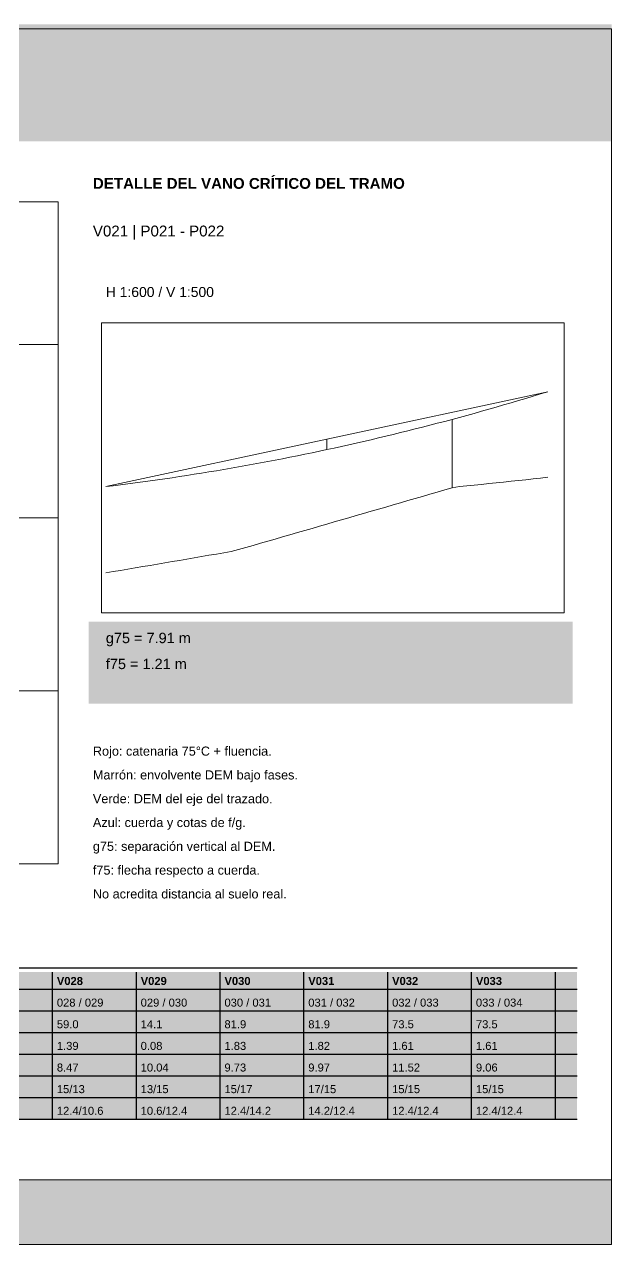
# Paper-space layout 'LP-PF-02' of a CAD drawing. Header units: metres, sheet in millimetres. Extents: x 8 to 412, y 8 to 290.
# Drawn here: x 276.2 to 412, y 8 to 290 of the extents above; entities that cross this region are included whole.
import ezdxf

# ---------------------------------------------------------------- set-up
doc = ezdxf.new("R2010")
doc.units = ezdxf.units.M
for name, color, linetype, lineweight, true_color in [('DETALLE', 7, 'Continuous', 13, 0x33434d), ('PERFIL_CONDUCTOR', 7, 'Continuous', 13, 0xc53643), ('PERFIL_TERRENO', 7, 'Continuous', 13, 0x976f49), ('PF_COTA', 7, 'Continuous', 0, 0x367db4), ('PF_GRID', 7, 'Continuous', 0, 0xdee6ea), ('ROTULO', 7, 'Continuous', 13, 0x18364a)]:
    doc.layers.add(name, color=color, linetype=linetype, lineweight=lineweight, true_color=true_color)
doc.layers.add('PRESENTACION', color=7, linetype='Continuous')
doc.styles.add('Arial', font='arial.ttf')
doc.styles.add('Arial-Bold', font='arialbd.ttf')

psp = doc.layouts.new('LP-PF-02')

# ---------------------------------------------------------------- hatches: boundary and pattern name
at = {"layer": 'PRESENTACION', "true_color": 0xeef4f7}
for points in [[(8, 263), (412, 263), (412, 290), (8, 290)], [(291, 133), (403, 133), (403, 152), (291, 152)], [(8, 8), (412, 8), (412, 23), (8, 23)]]:
    psp.add_hatch(color=7, dxfattribs=at).paths.add_polyline_path(points)
at = {"layer": 'PRESENTACION', "true_color": 0xe6eef2}
psp.add_hatch(color=7, dxfattribs=at).paths.add_polyline_path([(14, 64), (404, 64), (404, 71), (14, 71)])
at = {"layer": 'PRESENTACION', "true_color": 0xf6f8fa}
psp.add_hatch(color=7, dxfattribs=at).paths.add_polyline_path([(14, 37), (404, 37), (404, 64), (14, 64)])

# ---------------------------------------------------------------- linework, layer by layer
at = {"layer": 'DETALLE'}
for points in [[(32, 96), (284, 96), (284, 249), (32, 249)], [(294, 154), (401, 154), (401, 221), (294, 221)]]:
    psp.add_lwpolyline(points, close=True, dxfattribs=at)
at = {"layer": 'PERFIL_CONDUCTOR'}
psp.add_lwpolyline([(295, 183.17), (296.7, 183.38), (298.41, 183.59), (300.11, 183.81), (301.82, 184.03), (303.52, 184.26), (305.22, 184.5), (306.93, 184.74), (308.63, 184.98), (310.34, 185.23), (312.04, 185.49), (313.75, 185.75), (315.45, 186.02), (317.15, 186.29), (318.86, 186.57), (320.56, 186.85), (322.27, 187.14), (323.97, 187.43), (325.67, 187.73), (327.38, 188.03), (329.08, 188.34), (330.79, 188.66), (332.49, 188.98), (334.19, 189.3), (335.9, 189.63), (337.6, 189.97), (339.31, 190.31), (341.01, 190.66), (342.71, 191.01), (344.42, 191.36), (346.12, 191.73), (347.83, 192.1), (349.53, 192.47), (351.24, 192.85), (352.94, 193.23), (354.64, 193.62), (356.35, 194.02), (358.05, 194.42), (359.76, 194.82), (361.46, 195.23), (363.16, 195.65), (364.87, 196.07), (366.57, 196.5), (368.28, 196.93), (369.98, 197.37), (371.68, 197.81), (373.39, 198.26), (375.09, 198.72), (376.8, 199.18), (378.5, 199.64), (380.21, 200.11), (381.91, 200.59), (383.61, 201.07), (385.32, 201.56), (387.02, 202.05), (388.73, 202.55), (390.43, 203.05), (392.13, 203.56), (393.84, 204.07), (395.54, 204.59), (397.25, 205.12)], dxfattribs=at)
at = {"layer": 'PERFIL_TERRENO'}
psp.add_lwpolyline([(295, 163.23), (296.7, 163.53), (298.41, 163.82), (300.11, 164.11), (301.82, 164.4), (303.52, 164.69), (305.22, 164.98), (306.93, 165.27), (308.63, 165.56), (310.34, 165.85), (312.04, 166.14), (313.75, 166.43), (315.45, 166.72), (317.15, 167.01), (318.86, 167.3), (320.56, 167.59), (322.27, 167.88), (323.97, 168.16), (325.67, 168.61), (327.38, 169.1), (329.08, 169.59), (330.79, 170.08), (332.49, 170.58), (334.19, 171.07), (335.9, 171.56), (337.6, 172.06), (339.31, 172.55), (341.01, 173.04), (342.71, 173.53), (344.42, 174.03), (346.12, 174.52), (347.83, 175.01), (349.53, 175.5), (351.24, 176), (352.94, 176.49), (354.64, 176.98), (356.35, 177.48), (358.05, 177.97), (359.76, 178.46), (361.46, 178.95), (363.16, 179.45), (364.87, 179.94), (366.57, 180.43), (368.28, 180.92), (369.98, 181.42), (371.68, 181.91), (373.39, 182.4), (375.09, 182.9), (376.8, 183.17), (378.5, 183.34), (380.21, 183.52), (381.91, 183.7), (383.61, 183.88), (385.32, 184.06), (387.02, 184.24), (388.73, 184.42), (390.43, 184.6), (392.13, 184.78), (393.84, 184.96), (395.54, 185.14), (397.25, 185.33)], dxfattribs=at)
at = {"layer": 'PF_COTA'}
for p, q in [((295, 183.17), (397.25, 205.12)), ((375.09, 182.9), (375.09, 198.72)), ((346.12, 191.73), (346.12, 194.14))]:
    psp.add_line(p, q, dxfattribs=at)
at = {"layer": 'PF_GRID'}
for p, q in [((32, 216), (284, 216)), ((32, 176), (284, 176)), ((32, 136), (284, 136)), ((32, 96), (284, 96))]:
    psp.add_line(p, q, dxfattribs=at)
at = {"layer": 'PRESENTACION', "color": 254, "true_color": 0xdee6ea}
for p, q in [((14, 72), (404, 72)), ((282.67, 37), (282.67, 71)), ((302.06, 37), (302.06, 71)), ((321.44, 37), (321.44, 71)), ((340.83, 37), (340.83, 71)), ((360.22, 37), (360.22, 71)), ((379.61, 37), (379.61, 71)), ((399, 37), (399, 71)), ((14, 67), (404, 67)), ((14, 62), (404, 62)), ((14, 57), (404, 57)), ((14, 52), (404, 52)), ((14, 47), (404, 47)), ((14, 42), (404, 42)), ((14, 37), (404, 37))]:
    psp.add_line(p, q, dxfattribs=at)
at = {"layer": 'ROTULO'}
psp.add_line((8, 23), (412, 23), dxfattribs=at)
psp.add_lwpolyline([(8, 8), (412, 8), (412, 289), (8, 289)], close=True, dxfattribs=at)

# ---------------------------------------------------------------- texts
at = {"layer": 'ROTULO', "color": 159, "true_color": 0x18364a, "style": 'Arial-Bold'}
psp.add_text('DETALLE DEL VANO CRÍTICO DEL TRAMO', height=2.5, dxfattribs=at).set_placement((292, 252))
at = {"layer": 'ROTULO'}
for s, height, style, p in [('V021 | P021 - P022', 2.5, 'Arial', (292, 241)), ('H 1:600 / V 1:500', 2.3, 'Arial', (295, 227)), ('g75 = 7.91 m', 2.4, 'Arial', (295, 147)), ('f75 = 1.21 m', 2.4, 'Arial', (295, 141)), ('Rojo: catenaria 75°C + fluencia.', 2.1, 'Arial', (292, 121)), ('Marrón: envolvente DEM bajo fases.', 2.1, 'Arial', (292, 115.5)), ('Verde: DEM del eje del trazado.', 2.1, 'Arial', (292, 110)), ('Azul: cuerda y cotas de f/g.', 2.1, 'Arial', (292, 104.5)), ('g75: separación vertical al DEM.', 2.1, 'Arial', (292, 99)), ('f75: flecha respecto a cuerda.', 2.1, 'Arial', (292, 93.5)), ('No acredita distancia al suelo real.', 2.1, 'Arial', (292, 88)), ('V028', 1.85, 'Arial-Bold', (283.67, 68)), ('V029', 1.85, 'Arial-Bold', (303.06, 68)), ('V030', 1.85, 'Arial-Bold', (322.44, 68)), ('V031', 1.85, 'Arial-Bold', (341.83, 68)), ('V032', 1.85, 'Arial-Bold', (361.22, 68)), ('V033', 1.85, 'Arial-Bold', (380.61, 68)), ('028 / 029', 1.85, 'Arial', (283.67, 63)), ('029 / 030', 1.85, 'Arial', (303.06, 63)), ('030 / 031', 1.85, 'Arial', (322.44, 63)), ('031 / 032', 1.85, 'Arial', (341.83, 63)), ('032 / 033', 1.85, 'Arial', (361.22, 63)), ('033 / 034', 1.85, 'Arial', (380.61, 63)), ('59.0', 1.85, 'Arial', (283.67, 58)), ('14.1', 1.85, 'Arial', (303.06, 58)), ('81.9', 1.85, 'Arial', (322.44, 58)), ('81.9', 1.85, 'Arial', (341.83, 58)), ('73.5', 1.85, 'Arial', (361.22, 58)), ('73.5', 1.85, 'Arial', (380.61, 58)), ('1.39', 1.85, 'Arial', (283.67, 53)), ('0.08', 1.85, 'Arial', (303.06, 53)), ('1.83', 1.85, 'Arial', (322.44, 53)), ('1.82', 1.85, 'Arial', (341.83, 53)), ('1.61', 1.85, 'Arial', (361.22, 53)), ('1.61', 1.85, 'Arial', (380.61, 53)), ('8.47', 1.85, 'Arial', (283.67, 48)), ('10.04', 1.85, 'Arial', (303.06, 48)), ('9.73', 1.85, 'Arial', (322.44, 48)), ('9.97', 1.85, 'Arial', (341.83, 48)), ('11.52', 1.85, 'Arial', (361.22, 48)), ('9.06', 1.85, 'Arial', (380.61, 48)), ('15/13', 1.85, 'Arial', (283.67, 43)), ('13/15', 1.85, 'Arial', (303.06, 43)), ('15/17', 1.85, 'Arial', (322.44, 43)), ('17/15', 1.85, 'Arial', (341.83, 43)), ('15/15', 1.85, 'Arial', (361.22, 43)), ('15/15', 1.85, 'Arial', (380.61, 43)), ('12.4/10.6', 1.85, 'Arial', (283.67, 38)), ('10.6/12.4', 1.85, 'Arial', (303.06, 38)), ('12.4/14.2', 1.85, 'Arial', (322.44, 38)), ('14.2/12.4', 1.85, 'Arial', (341.83, 38)), ('12.4/12.4', 1.85, 'Arial', (361.22, 38)), ('12.4/12.4', 1.85, 'Arial', (380.61, 38))]:
    psp.add_text(s, height=height, dxfattribs=dict(at, style=style)).set_placement(p)

doc.saveas('drawing.dxf')
